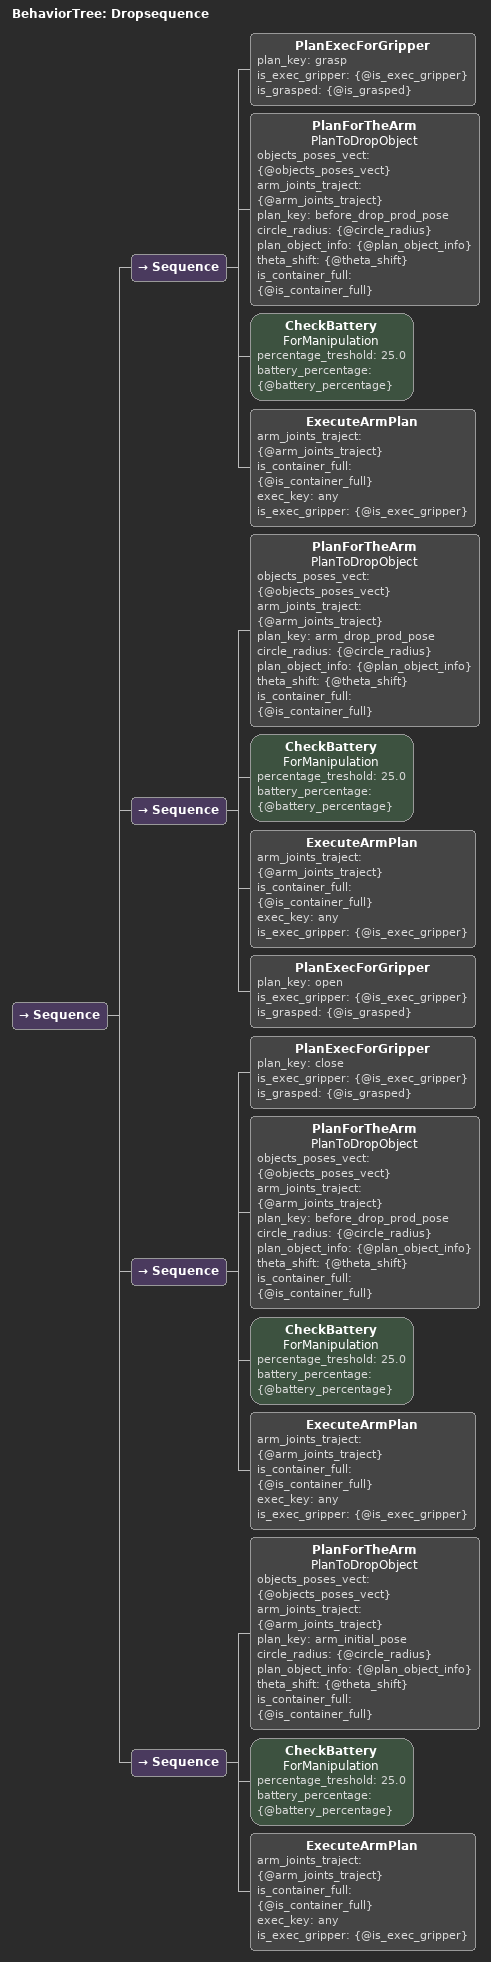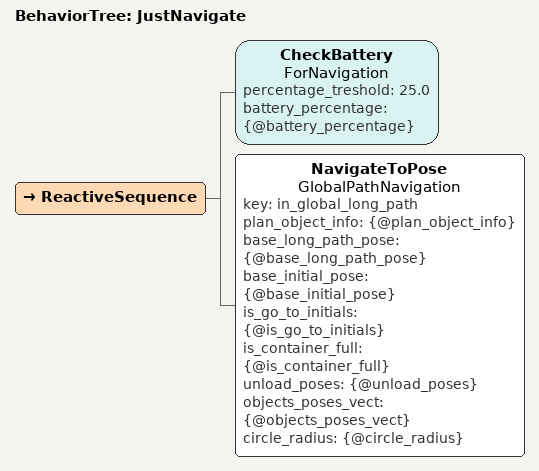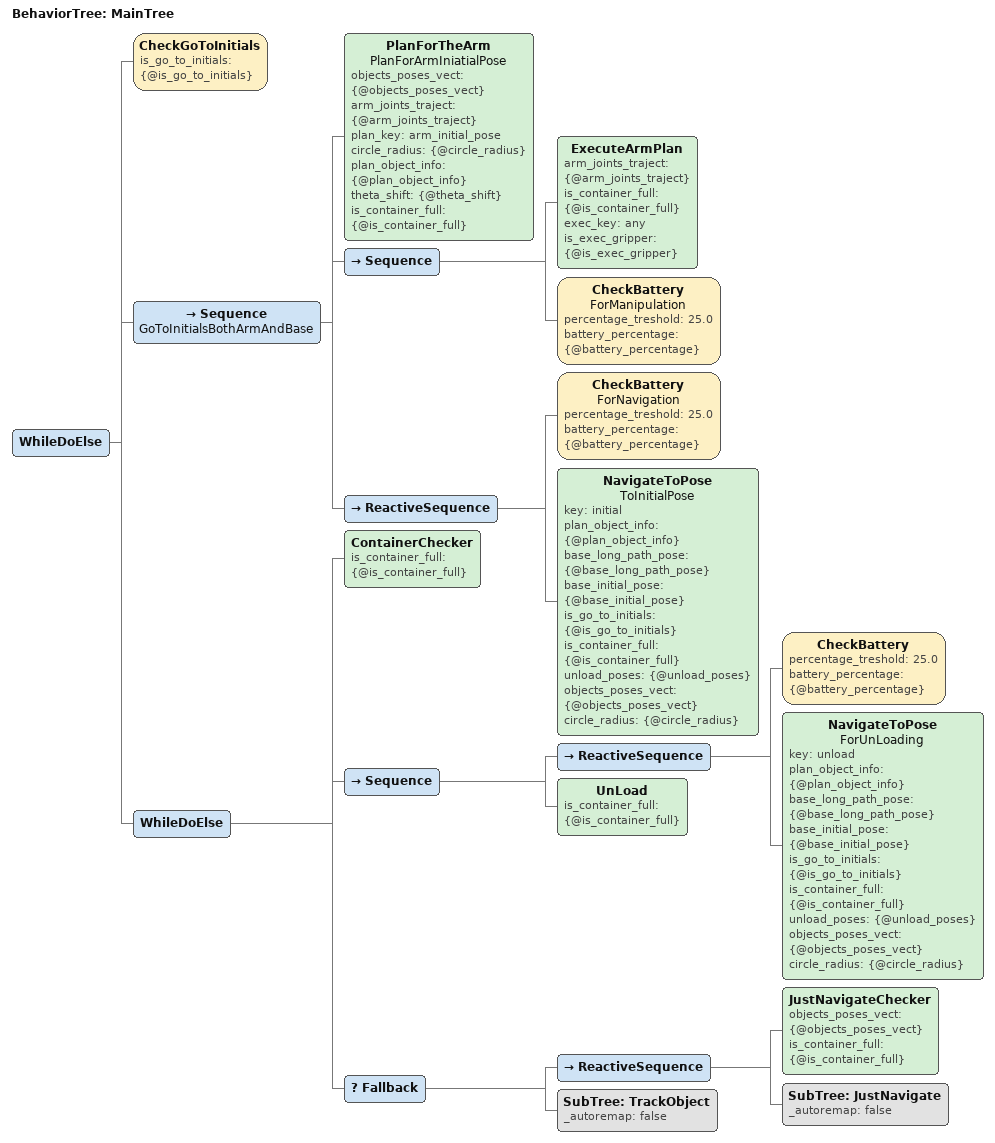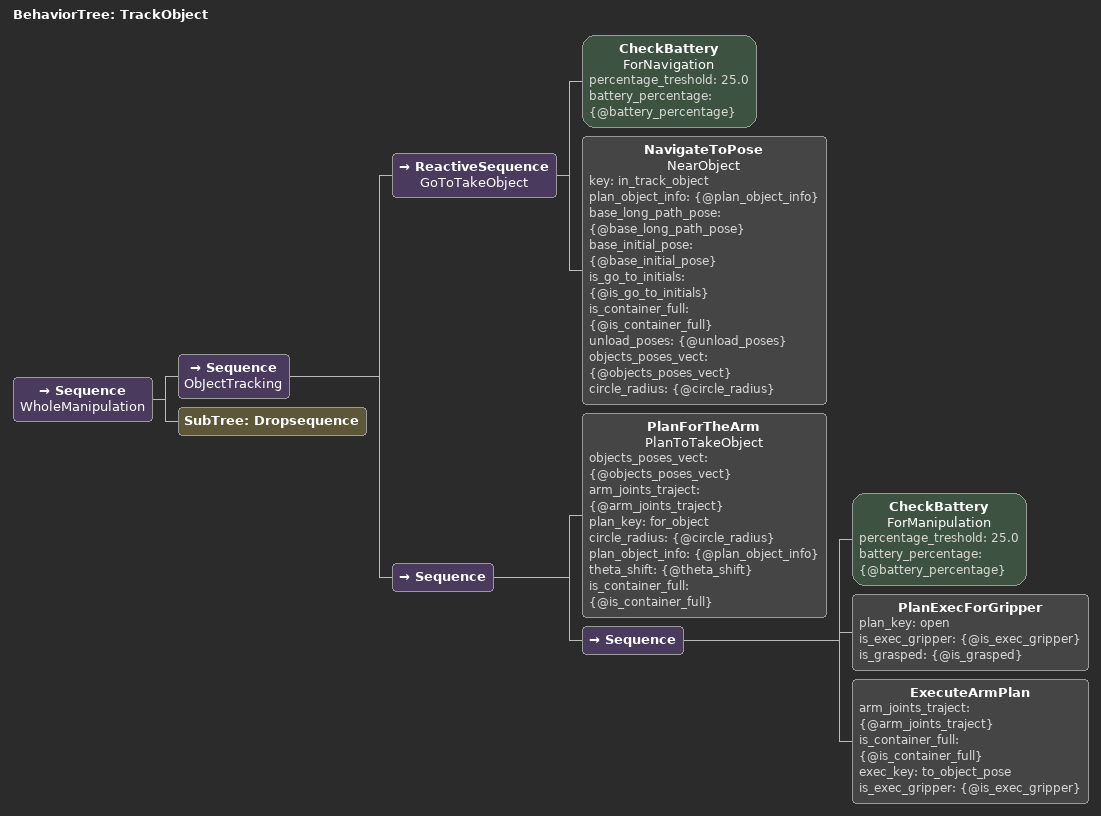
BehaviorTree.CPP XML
<?xml version="1.0" encoding="UTF-8"?>
<root BTCPP_format="4"
      main_tree_to_execute="MainTree">
  <BehaviorTree ID="Dropsequence">
    <Sequence>
      <Sequence>
        <PlanExecForGripper plan_key="grasp"
                            is_exec_gripper="{@is_exec_gripper}"
                            is_grasped="{@is_grasped}"/>
        <PlanForTheArm name="PlanToDropObject"
                       objects_poses_vect="{@objects_poses_vect}"
                       arm_joints_traject="{@arm_joints_traject}"
                       plan_key="before_drop_prod_pose"
                       circle_radius="{@circle_radius}"
                       plan_object_info="{@plan_object_info}"
                       theta_shift="{@theta_shift}"
                       is_container_full="{@is_container_full}"/>
        <CheckBattery name="ForManipulation"
                      percentage_treshold="25.0"
                      battery_percentage="{@battery_percentage}"/>
        <ExecuteArmPlan arm_joints_traject="{@arm_joints_traject}"
                        is_container_full="{@is_container_full}"
                        exec_key="any"
                        is_exec_gripper="{@is_exec_gripper}"/>
      </Sequence>
      <Sequence>
        <PlanForTheArm name="PlanToDropObject"
                       objects_poses_vect="{@objects_poses_vect}"
                       arm_joints_traject="{@arm_joints_traject}"
                       plan_key="arm_drop_prod_pose"
                       circle_radius="{@circle_radius}"
                       plan_object_info="{@plan_object_info}"
                       theta_shift="{@theta_shift}"
                       is_container_full="{@is_container_full}"/>
        <CheckBattery name="ForManipulation"
                      percentage_treshold="25.0"
                      battery_percentage="{@battery_percentage}"/>
        <ExecuteArmPlan arm_joints_traject="{@arm_joints_traject}"
                        is_container_full="{@is_container_full}"
                        exec_key="any"
                        is_exec_gripper="{@is_exec_gripper}"/>
        <PlanExecForGripper plan_key="open"
                            is_exec_gripper="{@is_exec_gripper}"
                            is_grasped="{@is_grasped}"/>
      </Sequence>
      <Sequence>
        <PlanExecForGripper plan_key="close"
                            is_exec_gripper="{@is_exec_gripper}"
                            is_grasped="{@is_grasped}"/>
        <PlanForTheArm name="PlanToDropObject"
                       objects_poses_vect="{@objects_poses_vect}"
                       arm_joints_traject="{@arm_joints_traject}"
                       plan_key="before_drop_prod_pose"
                       circle_radius="{@circle_radius}"
                       plan_object_info="{@plan_object_info}"
                       theta_shift="{@theta_shift}"
                       is_container_full="{@is_container_full}"/>
        <CheckBattery name="ForManipulation"
                      percentage_treshold="25.0"
                      battery_percentage="{@battery_percentage}"/>
        <ExecuteArmPlan arm_joints_traject="{@arm_joints_traject}"
                        is_container_full="{@is_container_full}"
                        exec_key="any"
                        is_exec_gripper="{@is_exec_gripper}"/>
      </Sequence>
      <Sequence>
        <PlanForTheArm name="PlanToDropObject"
                       objects_poses_vect="{@objects_poses_vect}"
                       arm_joints_traject="{@arm_joints_traject}"
                       plan_key="arm_initial_pose"
                       circle_radius="{@circle_radius}"
                       plan_object_info="{@plan_object_info}"
                       theta_shift="{@theta_shift}"
                       is_container_full="{@is_container_full}"/>
        <CheckBattery name="ForManipulation"
                      percentage_treshold="25.0"
                      battery_percentage="{@battery_percentage}"/>
        <ExecuteArmPlan arm_joints_traject="{@arm_joints_traject}"
                        is_container_full="{@is_container_full}"
                        exec_key="any"
                        is_exec_gripper="{@is_exec_gripper}"/>
      </Sequence>
    </Sequence>
  </BehaviorTree>

  <BehaviorTree ID="JustNavigate">
    <ReactiveSequence>
      <CheckBattery name="ForNavigation"
                    percentage_treshold="25.0"
                    battery_percentage="{@battery_percentage}"/>
      <NavigateToPose name="GlobalPathNavigation"
                      key="in_global_long_path"
                      plan_object_info="{@plan_object_info}"
                      base_long_path_pose="{@base_long_path_pose}"
                      base_initial_pose="{@base_initial_pose}"
                      is_go_to_initials="{@is_go_to_initials}"
                      is_container_full="{@is_container_full}"
                      unload_poses="{@unload_poses}"
                      objects_poses_vect="{@objects_poses_vect}"
                      circle_radius="{@circle_radius}"/>
    </ReactiveSequence>
  </BehaviorTree>

  <BehaviorTree ID="MainTree">
    <WhileDoElse>
      <CheckGoToInitials is_go_to_initials="{@is_go_to_initials}"/>
      <Sequence name="GoToInitialsBothArmAndBase">
        <PlanForTheArm name="PlanForArmIniatialPose"
                       objects_poses_vect="{@objects_poses_vect}"
                       arm_joints_traject="{@arm_joints_traject}"
                       plan_key="arm_initial_pose"
                       circle_radius="{@circle_radius}"
                       plan_object_info="{@plan_object_info}"
                       theta_shift="{@theta_shift}"
                       is_container_full="{@is_container_full}"/>
        <Sequence>
          <ExecuteArmPlan arm_joints_traject="{@arm_joints_traject}"
                          is_container_full="{@is_container_full}"
                          exec_key="any"
                          is_exec_gripper="{@is_exec_gripper}"/>
          <CheckBattery name="ForManipulation"
                        percentage_treshold="25.0"
                        battery_percentage="{@battery_percentage}"/>
        </Sequence>
        <ReactiveSequence>
          <CheckBattery name="ForNavigation"
                        percentage_treshold="25.0"
                        battery_percentage="{@battery_percentage}"/>
          <NavigateToPose name="ToInitialPose"
                          key="initial"
                          plan_object_info="{@plan_object_info}"
                          base_long_path_pose="{@base_long_path_pose}"
                          base_initial_pose="{@base_initial_pose}"
                          is_go_to_initials="{@is_go_to_initials}"
                          is_container_full="{@is_container_full}"
                          unload_poses="{@unload_poses}"
                          objects_poses_vect="{@objects_poses_vect}"
                          circle_radius="{@circle_radius}"/>
        </ReactiveSequence>
      </Sequence>
      <WhileDoElse>
        <ContainerChecker is_container_full="{@is_container_full}"/>
        <Sequence>
          <ReactiveSequence>
            <CheckBattery percentage_treshold="25.0"
                          battery_percentage="{@battery_percentage}"/>
            <NavigateToPose name="ForUnLoading"
                            key="unload"
                            plan_object_info="{@plan_object_info}"
                            base_long_path_pose="{@base_long_path_pose}"
                            base_initial_pose="{@base_initial_pose}"
                            is_go_to_initials="{@is_go_to_initials}"
                            is_container_full="{@is_container_full}"
                            unload_poses="{@unload_poses}"
                            objects_poses_vect="{@objects_poses_vect}"
                            circle_radius="{@circle_radius}"/>
          </ReactiveSequence>
          <UnLoad is_container_full="{@is_container_full}"/>
        </Sequence>
        <Fallback>
          <ReactiveSequence>
            <JustNavigateChecker objects_poses_vect="{@objects_poses_vect}"
                                 is_container_full="{@is_container_full}"/>
            <SubTree ID="JustNavigate"
                     _autoremap="false"/>
          </ReactiveSequence>
          <SubTree ID="TrackObject"
                   _autoremap="false"/>
        </Fallback>
      </WhileDoElse>
    </WhileDoElse>
  </BehaviorTree>

  <BehaviorTree ID="TrackObject">
    <Sequence name="WholeManipulation">
      <Sequence name="ObJectTracking">
        <ReactiveSequence name="GoToTakeObject">
          <CheckBattery name="ForNavigation"
                        percentage_treshold="25.0"
                        battery_percentage="{@battery_percentage}"/>
          <NavigateToPose name="NearObject"
                          key="in_track_object"
                          plan_object_info="{@plan_object_info}"
                          base_long_path_pose="{@base_long_path_pose}"
                          base_initial_pose="{@base_initial_pose}"
                          is_go_to_initials="{@is_go_to_initials}"
                          is_container_full="{@is_container_full}"
                          unload_poses="{@unload_poses}"
                          objects_poses_vect="{@objects_poses_vect}"
                          circle_radius="{@circle_radius}"/>
        </ReactiveSequence>
        <Sequence>
          <PlanForTheArm name="PlanToTakeObject"
                         objects_poses_vect="{@objects_poses_vect}"
                         arm_joints_traject="{@arm_joints_traject}"
                         plan_key="for_object"
                         circle_radius="{@circle_radius}"
                         plan_object_info="{@plan_object_info}"
                         theta_shift="{@theta_shift}"
                         is_container_full="{@is_container_full}"/>
          <Sequence>
            <CheckBattery name="ForManipulation"
                          percentage_treshold="25.0"
                          battery_percentage="{@battery_percentage}"/>
            <PlanExecForGripper plan_key="open"
                                is_exec_gripper="{@is_exec_gripper}"
                                is_grasped="{@is_grasped}"/>
            <ExecuteArmPlan arm_joints_traject="{@arm_joints_traject}"
                            is_container_full="{@is_container_full}"
                            exec_key="to_object_pose"
                            is_exec_gripper="{@is_exec_gripper}"/>
          </Sequence>
        </Sequence>
      </Sequence>
      <SubTree ID="Dropsequence"/>
    </Sequence>
  </BehaviorTree>

</root>
